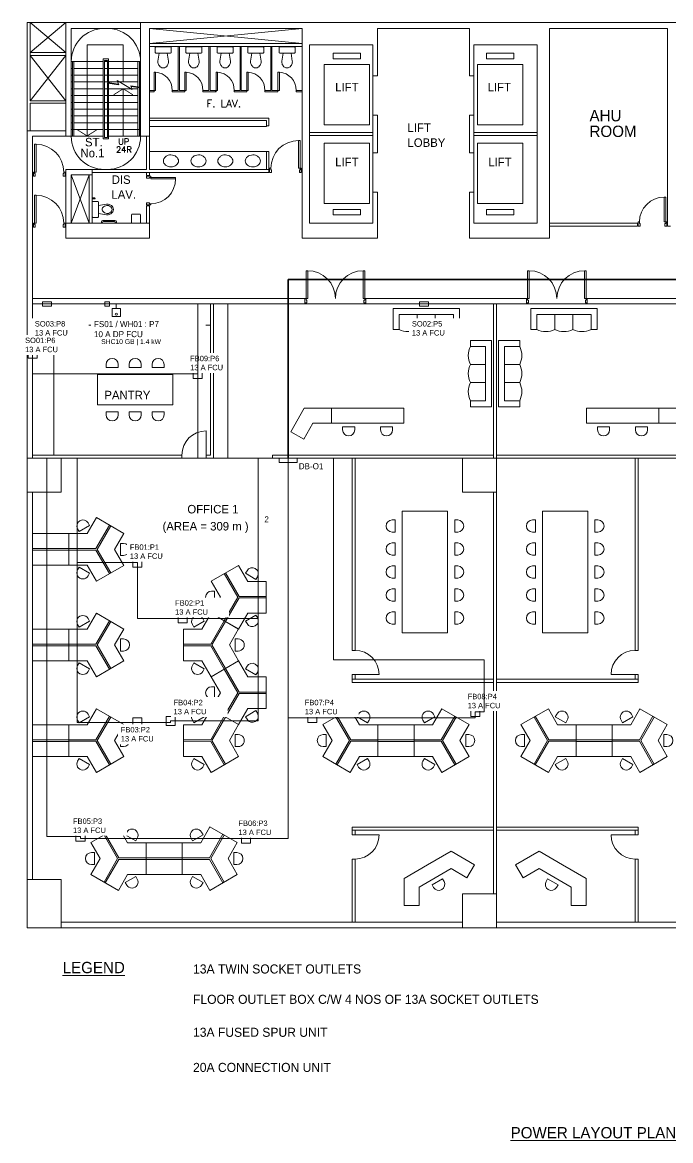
# Model space of a CAD drawing. Header units: millimetres. Extents: x 6000 to 109346, y -40506 to 46154.
# Drawn here: x 64186 to 85679, y -40506 to -3452 of the extents above; entities that cross this region are included whole.
import ezdxf
from ezdxf.enums import TextEntityAlignment as Align

# ---------------------------------------------------------------- set-up
doc = ezdxf.new("R2010")
doc.units = ezdxf.units.MM
doc.layers.get('0').update_dxf_attribs({"lineweight": 9})
doc.layers.add('ARCH', color=7, linetype='Continuous', lineweight=5, true_color=0xa0a0a0)
doc.layers.add('Furniture', color=7, linetype='Continuous', lineweight=5, true_color=0xb9b9b9)
for name, color, linetype in [('E-DB-WORK', 1, 'Continuous'), ('E-INCOMING-WORK', 30, 'Continuous'), ('E-POWER-ROUTE-P1', 1, 'Continuous'), ('E-POWER-ROUTE-P2', 2, 'Continuous'), ('E-POWER-ROUTE-P3', 3, 'Continuous'), ('E-POWER-ROUTE-P4', 4, 'Continuous'), ('E-POWER-ROUTE-P5', 5, 'Continuous'), ('E-POWER-ROUTE-P6', 6, 'Continuous'), ('E-POWER-ROUTE-P7', 1, 'Continuous'), ('E-POWER-ROUTE-P8', 2, 'Continuous')]:
    doc.layers.add(name, color=color, linetype=linetype)
doc.layers.add('E-POWER-WORK', color=1, linetype='Continuous', lineweight=25)
doc.styles.add('20S', font='SIMPLEX.shx', dxfattribs={"height": 200})
doc.styles.add('25S', font='simplex', dxfattribs={"height": 250})
doc.styles.add('T1-Arial', font='arial.ttf')

# ---------------------------------------------------------------- blocks, each defined once
blk = doc.blocks.new('desk B')
at = {"layer": 'Furniture', "lineweight": 15}
for p, q in [((-1059, 0), (-1584, -909)), ((-529, -306), (-1059, 0)), ((-529, -306), (0, 0)), ((525, -909), (0, 0)), ((-729, -14), (-729, -114)), ((-729, -114), (-329, -114)), ((-329, -14), (-329, -114)), ((-554, -926), (-1334, -476)), ((-529, -883), (-1309, -433)), ((-529, -883), (250, -433)), ((-504, -926), (275, -476)), ((-1054, -1215), (-1584, -909)), ((-554, -926), (-554, -1826)), ((-504, -926), (-504, -1826)), ((-504, -926), (-504, -1826)), ((-4, -1215), (525, -909)), ((-1407, -1188), (-1320, -1138)), ((-1120, -1484), (-1320, -1138)), ((-1054, -1215), (-1054, -1826)), ((-4, -1215), (-4, -1826)), ((262, -1138), (62, -1484)), ((348, -1188), (262, -1138)), ((-1207, -1534), (-1120, -1484)), ((-1054, -1826), (-4, -1826)), ((148, -1534), (62, -1484))]:
    blk.add_line(p, q, dxfattribs=at)
for centre, start, end in [((-529, -14), 0, 180), ((-1307, -1361), 120, 300), ((248, -1361), 240, 60)]:
    blk.add_arc(centre, 200, start, end, dxfattribs=at)
blk = doc.blocks.new('sofa 3-seater')
at = {"layer": 'Furniture', "lineweight": 15}
for p, q in [((-2200, 0), (0, 0)), ((0, 0), (0, -700)), ((-2200, 0), (-2200, -700)), ((-2000, -200), (-200, -200)), ((-2000, -200), (-2000, -700)), ((-1400, -200), (-1400, -700)), ((-800, -200), (-800, -700)), ((-200, -200), (-200, -700)), ((-2000, -700), (-2200, -700)), ((0, -700), (-200, -700))]:
    blk.add_line(p, q, dxfattribs=at)
for centre in [(-1700, -87), (-1100, -87), (-500, -87)]:
    blk.add_arc(centre, 683, 243.9323, 296.0677, dxfattribs=at)

msp = doc.modelspace()

# ---------------------------------------------------------------- linework, layer by layer
at = {"layer": 'ARCH', "linetype": 'ByBlock', "lineweight": 9}
for p, q in [((64345.9, -3452.4), (64345.9, -7047.4)), ((64445.9, -3452.4), (64445.9, -6052.4)), ((65625.9, -4452.4), (64445.9, -3452.4)), ((64445.9, -4452.4), (65625.9, -3452.4)), ((65625.9, -3452.4), (65625.9, -7227.4)), ((65805.9, -3652.4), (65805.9, -7227.4)), ((65805.9, -3652.4), (67005.9, -3652.4)), ((67005.9, -3452.4), (68105.9, -3452.4)), ((67005.9, -3652.4), (68105.9, -3652.4)), ((68105.9, -3452.4), (68105.9, -7227.4)), ((68405.9, -3652.4), (68405.9, -7227.4)), ((68405.9, -4152.4), (73459.3, -3652.4)), ((73459.3, -4152.4), (68405.9, -3652.4)), ((68405.9, -3652.4), (73459.3, -3652.4)), ((73459.3, -3652.4), (73459.3, -10602.4)), ((75959.3, -3652.4), (75959.3, -5227.4)), ((79009.3, -3652.4), (75959.3, -3652.4)), ((79009.3, -3652.4), (79009.3, -5227.4)), ((81659.3, -3652.4), (81659.3, -10602.4)), ((85579.3, -3652.4), (85579.3, -10202.4)), ((66336.9, -7227.4), (66336.9, -4202.4)), ((67530.9, -4202.4), (66336.9, -4202.4)), ((67530.9, -5427.4), (67530.9, -4202.4)), ((68405.9, -4152.4), (73459.3, -4152.4)), ((68405.9, -4252.4), (73459.3, -4252.4)), ((69352.6, -5707.4), (69352.6, -4252.4)), ((69392.6, -5707.4), (69392.6, -4252.4)), ((70369.3, -5707.4), (70369.3, -4252.4)), ((70409.3, -5707.4), (70409.3, -4252.4)), ((71405.9, -5707.4), (71405.9, -4252.4)), ((71445.9, -5707.4), (71445.9, -4252.4)), ((72422.6, -5707.4), (72422.6, -4252.4)), ((72462.6, -5707.4), (72462.6, -4252.4)), ((73709.3, -4202.4), (73709.3, -10102.4)), ((73709.3, -4202.4), (75809.3, -4202.4)), ((75809.3, -4202.4), (75809.3, -5227.4)), ((81259.3, -4202.4), (79159.3, -4202.4)), ((81259.3, -4202.4), (79159.3, -4202.4)), ((79159.3, -4202.4), (79159.3, -5227.4)), ((81259.3, -4202.4), (81259.3, -10102.4)), ((65625.9, -4452.4), (64445.9, -4452.4)), ((64445.9, -4552.4), (65625.9, -6052.4)), ((64445.9, -6052.4), (65625.9, -4552.4)), ((65625.9, -4552.4), (64445.9, -4552.4)), ((65805.9, -4752.4), (66867.9, -4752.4)), ((65843.9, -7227.4), (65843.9, -4752.4)), ((65893.9, -7227.4), (65893.9, -4752.4)), ((66867.9, -7315.4), (66867.9, -4664.4)), ((66867.9, -4664.4), (67043.9, -4664.4)), ((66905.9, -7265.4), (66905.9, -4714.4)), ((66905.9, -4714.4), (67005.9, -4714.4)), ((66905.9, -4752.4), (67005.9, -4752.4)), ((67005.9, -5444.2), (67005.9, -4714.4)), ((67043.9, -5449.4), (67043.9, -4664.4)), ((67043.9, -4752.4), (68105.9, -4752.4)), ((68017.9, -5584.3), (68017.9, -4752.4)), ((68067.9, -5591.2), (68067.9, -4752.4)), ((74488.6, -4472.1), (75394.4, -4472.1)), ((74488.6, -4656.7), (74488.6, -4472.1)), ((75394.4, -4656.7), (74488.6, -4656.7)), ((75394.4, -4472.1), (75394.4, -4656.7)), ((80479.9, -4472.1), (79574.2, -4472.1)), ((79574.2, -4472.1), (79574.2, -4656.7)), ((79574.2, -4656.7), (80479.9, -4656.7)), ((80479.9, -4656.7), (80479.9, -4472.1)), ((65805.9, -4977.4), (65843.9, -4977.4)), ((65893.9, -4977.4), (66867.9, -4977.4)), ((66905.9, -4977.4), (67005.9, -4977.4)), ((67043.9, -4977.4), (68017.9, -4977.4)), ((68067.9, -4977.4), (68105.9, -4977.4)), ((68554.3, -5707.4), (68554.3, -5107.4)), ((68554.3, -5107.4), (68599.3, -5107.4)), ((68599.3, -5707.4), (68599.3, -5107.4)), ((69570.9, -5107.4), (69615.9, -5107.4)), ((69570.9, -5707.4), (69570.9, -5107.4)), ((69615.9, -5707.4), (69615.9, -5107.4)), ((70607.6, -5707.4), (70607.6, -5107.4)), ((70607.6, -5107.4), (70652.6, -5107.4)), ((70652.6, -5707.4), (70652.6, -5107.4)), ((71624.3, -5107.4), (71669.3, -5107.4)), ((71624.3, -5707.4), (71624.3, -5107.4)), ((71669.3, -5707.4), (71669.3, -5107.4)), ((72660.9, -5107.4), (72705.9, -5107.4)), ((72660.9, -5707.4), (72660.9, -5107.4)), ((72705.9, -5707.4), (72705.9, -5107.4)), ((74191.5, -4852.4), (74191.5, -6852.4)), ((74191.5, -4852.4), (75691.5, -4852.4)), ((75691.5, -4852.4), (75691.5, -6852.4)), ((79277, -4852.4), (79277, -6852.4)), ((80777, -4852.4), (79277, -4852.4)), ((80777, -4852.4), (80777, -6852.4)), ((65805.9, -5202.4), (65843.9, -5202.4)), ((65805.9, -5427.4), (65843.9, -5427.4)), ((65893.9, -5202.4), (66867.9, -5202.4)), ((65893.9, -5427.4), (66867.9, -5427.4)), ((66905.9, -5202.4), (67005.9, -5202.4)), ((66905.9, -5427.4), (67005.9, -5427.4)), ((67370.9, -5494.7), (67005.9, -5444.2)), ((67005.9, -7265.4), (67005.9, -5469.4)), ((67379.8, -5521.2), (67005.9, -5469.4)), ((67043.9, -5202.4), (68017.9, -5202.4)), ((67043.9, -5427.4), (68017.9, -5427.4)), ((67043.9, -7315.4), (67043.9, -5474.7)), ((67828.4, -5672.9), (67331.7, -5378.4)), ((67331.7, -5378.4), (67379.8, -5521.2)), ((67787.9, -5552.4), (67828.4, -5672.9)), ((68105.9, -5596.5), (67787.9, -5552.4)), ((68067.9, -5202.4), (68105.9, -5202.4)), ((68067.9, -5427.4), (68105.9, -5427.4)), ((75809.3, -5227.4), (75959.3, -5227.4)), ((75809.3, -5227.4), (75809.3, -6527.4)), ((79159.3, -5227.4), (79009.3, -5227.4)), ((79159.3, -5227.4), (79159.3, -6527.4)), ((65805.9, -5652.4), (65843.9, -5652.4)), ((65805.9, -5877.4), (65843.9, -5877.4)), ((65893.9, -5652.4), (66867.9, -5652.4)), ((65893.9, -5877.4), (66867.9, -5877.4)), ((66905.9, -5652.4), (67005.9, -5652.4)), ((66905.9, -5877.4), (67005.9, -5877.4)), ((67043.9, -5652.4), (68017.9, -5652.4)), ((67043.9, -5877.4), (68017.9, -5877.4)), ((67530.9, -5652.4), (67530.9, -7227.4)), ((68105.9, -5621.7), (67796.8, -5578.9)), ((68017.9, -7227.4), (68017.9, -5609.5)), ((68067.9, -7227.4), (68067.9, -5616.5)), ((68067.9, -5652.4), (68105.9, -5652.4)), ((68067.9, -5877.4), (68105.9, -5877.4)), ((68554.3, -5707.4), (68405.9, -5707.4)), ((68405.9, -5752.4), (68554.3, -5752.4)), ((68554.3, -5752.4), (68554.3, -5707.4)), ((68554.3, -5707.4), (68599.3, -5707.4)), ((69352.6, -5707.4), (69154.3, -5707.4)), ((69154.3, -5752.4), (69154.3, -5707.4)), ((69154.3, -5752.4), (69570.9, -5752.4)), ((69570.9, -5707.4), (69392.6, -5707.4)), ((69570.9, -5707.4), (69615.9, -5707.4)), ((69570.9, -5752.4), (69570.9, -5707.4)), ((70170.9, -5752.4), (70170.9, -5707.4)), ((70369.3, -5707.4), (70170.9, -5707.4)), ((70170.9, -5752.4), (70170.9, -5707.4)), ((70170.9, -5752.4), (70587.6, -5752.4)), ((70587.6, -5707.4), (70409.3, -5707.4)), ((70607.6, -5707.4), (70459.3, -5707.4)), ((70459.3, -5752.4), (70607.6, -5752.4)), ((70587.6, -5752.4), (70587.6, -5707.4)), ((70607.6, -5752.4), (70607.6, -5707.4)), ((70607.6, -5707.4), (70652.6, -5707.4)), ((71405.9, -5707.4), (71207.6, -5707.4)), ((71207.6, -5752.4), (71207.6, -5707.4)), ((71207.6, -5752.4), (71624.3, -5752.4)), ((71624.3, -5707.4), (71445.9, -5707.4)), ((71624.3, -5707.4), (71669.3, -5707.4)), ((71624.3, -5752.4), (71624.3, -5707.4)), ((72224.3, -5752.4), (72224.3, -5707.4)), ((72422.6, -5707.4), (72224.3, -5707.4)), ((72224.3, -5752.4), (72660.9, -5752.4)), ((72660.9, -5707.4), (72462.6, -5707.4)), ((72660.9, -5707.4), (72705.9, -5707.4)), ((72660.9, -5752.4), (72660.9, -5707.4)), ((73459.3, -5707.4), (73260.9, -5707.4)), ((73260.9, -5752.4), (73260.9, -5707.4)), ((73260.9, -5752.4), (73459.3, -5752.4)), ((65625.9, -6052.4), (64445.9, -6052.4)), ((64445.9, -6127.4), (65625.9, -6127.4)), ((64445.9, -6127.4), (64445.9, -7047.4)), ((65805.9, -6102.4), (65843.9, -6102.4)), ((65893.9, -6102.4), (66867.9, -6102.4)), ((66905.9, -6102.4), (67005.9, -6102.4)), ((67043.9, -6102.4), (68017.9, -6102.4)), ((68067.9, -6102.4), (68105.9, -6102.4)), ((65805.9, -6327.4), (65843.9, -6327.4)), ((65805.9, -6552.4), (65843.9, -6552.4)), ((65893.9, -6327.4), (66867.9, -6327.4)), ((65893.9, -6552.4), (66867.9, -6552.4)), ((66905.9, -6327.4), (67005.9, -6327.4)), ((66905.9, -6552.4), (67005.9, -6552.4)), ((67043.9, -6327.4), (68017.9, -6327.4)), ((67043.9, -6552.4), (68017.9, -6552.4)), ((68067.9, -6327.4), (68105.9, -6327.4)), ((68067.9, -6552.4), (68105.9, -6552.4)), ((72359.3, -6627.4), (68405.9, -6627.4)), ((72359.3, -6877.4), (72359.3, -6627.4)), ((75959.3, -6527.4), (75809.3, -6527.4)), ((75809.3, -6527.4), (75809.3, -7777.4)), ((75959.3, -6527.4), (75959.3, -7777.4)), ((79009.3, -6527.4), (79009.3, -7777.4)), ((79009.3, -6527.4), (79159.3, -6527.4)), ((79159.3, -6527.4), (79159.3, -7777.4)), ((65805.9, -6777.4), (65843.9, -6777.4)), ((65805.9, -7002.4), (66867.9, -7002.4)), ((65893.9, -6777.4), (66867.9, -6777.4)), ((66905.9, -6777.4), (67005.9, -6777.4)), ((66905.9, -7002.4), (67005.9, -7002.4)), ((67043.9, -6777.4), (68017.9, -6777.4)), ((67043.9, -7002.4), (68105.9, -7002.4)), ((68067.9, -6777.4), (68105.9, -6777.4)), ((72284.3, -6702.4), (68405.9, -6702.4)), ((70230.9, -6702.4), (68405.9, -6702.4)), ((72284.3, -6902.4), (68405.9, -6902.4)), ((70230.9, -6902.4), (68405.9, -6902.4)), ((72284.3, -6902.4), (72284.3, -6702.4)), ((72359.3, -6877.4), (72284.3, -6877.4)), ((75691.5, -6852.4), (74191.5, -6852.4)), ((79277, -6852.4), (80777, -6852.4)), ((64345.9, -7047.4), (64345.9, -10602.4)), ((64345.9, -7047.4), (65625.9, -7047.4)), ((64525.9, -7227.4), (64525.9, -10602.4)), ((64525.9, -7227.4), (65625.9, -7227.4)), ((65805.9, -7227.4), (65625.9, -7227.4)), ((65805.9, -7227.4), (66867.9, -7227.4)), ((66867.9, -7315.4), (67043.9, -7315.4)), ((66905.9, -7265.4), (67005.9, -7265.4)), ((67043.9, -7227.4), (68105.9, -7227.4)), ((68405.9, -7227.4), (68105.9, -7227.4)), ((68305.9, -7227.4), (68305.9, -8327.4)), ((68405.9, -7227.4), (68405.9, -8327.4)), ((75809.3, -7102.4), (73709.3, -7102.4)), ((75809.3, -7202.4), (73709.3, -7202.4)), ((79159.3, -7102.4), (81259.3, -7102.4)), ((79159.3, -7202.4), (81259.3, -7202.4)), ((81259.3, -7202.4), (81259.3, -9902.4)), ((72359.3, -7727.4), (68405.9, -7727.4)), ((72284.3, -8327.4), (72284.3, -7727.4)), ((72359.3, -8327.4), (72359.3, -7727.4)), ((74191.5, -9452.4), (74191.5, -7452.4)), ((75691.5, -7452.4), (74191.5, -7452.4)), ((75691.5, -9452.4), (75691.5, -7452.4)), ((75959.3, -7777.4), (75809.3, -7777.4)), ((75809.3, -9077.4), (75809.3, -7777.4)), ((79009.3, -7777.4), (79159.3, -7777.4)), ((79159.3, -9077.4), (79159.3, -7777.4)), ((79277, -9452.4), (79277, -7452.4)), ((79277, -7452.4), (80777, -7452.4)), ((80777, -9452.4), (80777, -7452.4)), ((68305.9, -8327.4), (65625.9, -8327.4)), ((65625.9, -8327.4), (65625.9, -8507.4)), ((65625.9, -10102.4), (65625.9, -8507.4)), ((65805.9, -8507.4), (66405.9, -10102.4)), ((65805.9, -10102.4), (66405.9, -8507.4)), ((66505.9, -8507.4), (65805.9, -8507.4)), ((65805.9, -10102.4), (65805.9, -8507.4)), ((66405.9, -8507.4), (66405.9, -10102.4)), ((66505.9, -8327.4), (66505.9, -10102.4)), ((72359.3, -8427.4), (66505.9, -8427.4)), ((68305.9, -8427.4), (68305.9, -8527.4)), ((68305.9, -8427.4), (68305.9, -8527.4)), ((72359.3, -8327.4), (68405.9, -8327.4)), ((68405.9, -8427.4), (68405.9, -8527.4)), ((68405.9, -8427.4), (68405.9, -8527.4)), ((72359.3, -8327.4), (72359.3, -8427.4)), ((68305.9, -8527.4), (68405.9, -8527.4)), ((66505.9, -9108), (66505.9, -9108)), ((66515.9, -9258.4), (66505.9, -9258.4)), ((66515.9, -9258.4), (66515.9, -9308.4)), ((75809.3, -9077.4), (75959.3, -9077.4)), ((75809.3, -9077.4), (75809.3, -10102.4)), ((75959.3, -9077.4), (75959.3, -10602.4)), ((79009.3, -9077.4), (79009.3, -10602.4)), ((79159.3, -9077.4), (79009.3, -9077.4)), ((79159.3, -9077.4), (79159.3, -10102.4)), ((66515.9, -9308.4), (66505.9, -9308.4)), ((66515.9, -9264.4), (66570.9, -9264.4)), ((66570.9, -9302.4), (66515.9, -9302.4)), ((68305.9, -9527.4), (68305.9, -10102.4)), ((68405.9, -9527.4), (68305.9, -9527.4)), ((68305.9, -9606.6), (68305.9, -10102.4)), ((68405.9, -9527.4), (68405.9, -10102.4)), ((68405.9, -9606.6), (68405.9, -10102.4)), ((74191.5, -9452.4), (75691.5, -9452.4)), ((80777, -9452.4), (79277, -9452.4)), ((67805.6, -9832.4), (67805.6, -10102.4)), ((67835.6, -9802.4), (68075.6, -9802.4)), ((68105.6, -9832.4), (68105.6, -10102.4)), ((75394.4, -9648.1), (74488.6, -9648.1)), ((74488.6, -9648.1), (74488.6, -9832.8)), ((74488.6, -9832.8), (75394.4, -9832.8)), ((75394.4, -9832.8), (75394.4, -9648.1)), ((79574.2, -9648.1), (80479.9, -9648.1)), ((79574.2, -9832.8), (79574.2, -9648.1)), ((80479.9, -9832.8), (79574.2, -9832.8)), ((80479.9, -9648.1), (80479.9, -9832.8)), ((65625.9, -10102.4), (65625.9, -10602.4)), ((68405.9, -10102.4), (65625.9, -10102.4)), ((66799.9, -10092.4), (66799.9, -10102.4)), ((66799.9, -10092.4), (66849.9, -10092.4)), ((66805.9, -10062.4), (66805.9, -10092.4)), ((66843.9, -10080.4), (66843.9, -10092.4)), ((66849.9, -10092.4), (66849.9, -10102.4)), ((66855.9, -10012.4), (67255.6, -10012.4)), ((66873.9, -10050.4), (67237.6, -10050.4)), ((67311.6, -10092.4), (67261.6, -10092.4)), ((67261.6, -10092.4), (67261.6, -10102.4)), ((67267.6, -10080.4), (67267.6, -10092.4)), ((67305.6, -10062.4), (67305.6, -10092.4)), ((67311.6, -10092.4), (67311.6, -10102.4)), ((68405.9, -10102.4), (68405.9, -10602.4)), ((73709.3, -10102.4), (75809.3, -10102.4)), ((81259.3, -10102.4), (79159.3, -10102.4)), ((81659.3, -10102.4), (83909.3, -10102.4)), ((81659.3, -10202.4), (84579.3, -10202.4)), ((83909.3, -10102.4), (84579.3, -10102.4)), ((84579.3, -10202.4), (84579.3, -10102.4)), ((85579.3, -10202.4), (85679.3, -10202.4)), ((64345.9, -10602.4), (64345.9, -33452.4)), ((64525.9, -10602.4), (64525.9, -17889.9)), ((68405.9, -10602.4), (65625.9, -10602.4)), ((75959.3, -10602.4), (73459.3, -10602.4)), ((79009.3, -10602.4), (81659.3, -10602.4)), ((73595.5, -12602.4), (73595.5, -11682.4)), ((73645.5, -11682.4), (73595.5, -11682.4)), ((73645.5, -11682.4), (73645.5, -12602.4)), ((75485.5, -11682.4), (75485.5, -12602.4)), ((75485.5, -11682.4), (75535.5, -11682.4)), ((75535.5, -12602.4), (75535.5, -11682.4)), ((80936.3, -12602.4), (80936.3, -11682.4)), ((80986.3, -11682.4), (80936.3, -11682.4)), ((80986.3, -11682.4), (80986.3, -12602.4)), ((82826.3, -11682.4), (82826.3, -12602.4)), ((82826.3, -11682.4), (82876.3, -11682.4)), ((82876.3, -12602.4), (82876.3, -11682.4)), ((64525.9, -12602.4), (73595.5, -12602.4)), ((64525.9, -12782.4), (73555.5, -12782.4)), ((73555.5, -12602.4), (73595.5, -12602.4)), ((73555.5, -12742.4), (73555.5, -12602.4)), ((73555.5, -12617.4), (73555.5, -12617.4)), ((73620.5, -12742.4), (73555.5, -12742.4)), ((73555.5, -12742.4), (73555.5, -12782.4)), ((73595.5, -12602.4), (73595.5, -12652.4)), ((73645.5, -12602.4), (73595.5, -12602.4)), ((73595.5, -12652.4), (73620.5, -12652.4)), ((73620.5, -12652.4), (73620.5, -12742.4)), ((75485.5, -12602.4), (75535.5, -12602.4)), ((75535.5, -12652.4), (75510.5, -12652.4)), ((75510.5, -12652.4), (75510.5, -12742.4)), ((75510.5, -12742.4), (75575.5, -12742.4)), ((75535.5, -12602.4), (80936.3, -12602.4)), ((75575.5, -12602.4), (75535.5, -12602.4)), ((75535.5, -12602.4), (75535.5, -12652.4)), ((75575.5, -12742.4), (75575.5, -12602.4)), ((75575.5, -12617.4), (75575.5, -12617.4)), ((75575.5, -12742.4), (75575.5, -12782.4)), ((75575.5, -12782.4), (80896.3, -12782.4)), ((80896.3, -12602.4), (80936.3, -12602.4)), ((80896.3, -12742.4), (80896.3, -12602.4)), ((80896.3, -12617.4), (80896.3, -12617.4)), ((80961.3, -12742.4), (80896.3, -12742.4)), ((80896.3, -12742.4), (80896.3, -12782.4)), ((80936.3, -12602.4), (80936.3, -12652.4)), ((80986.3, -12602.4), (80936.3, -12602.4)), ((80936.3, -12652.4), (80961.3, -12652.4)), ((80961.3, -12652.4), (80961.3, -12742.4)), ((82826.3, -12602.4), (82876.3, -12602.4)), ((82876.3, -12652.4), (82851.3, -12652.4)), ((82851.3, -12652.4), (82851.3, -12742.4)), ((82851.3, -12742.4), (82916.3, -12742.4)), ((82876.3, -12602.4), (95209.3, -12602.4)), ((82916.3, -12602.4), (82876.3, -12602.4)), ((82876.3, -12602.4), (82876.3, -12652.4)), ((82916.3, -12742.4), (82916.3, -12602.4)), ((82916.3, -12617.4), (82916.3, -12617.4)), ((82916.3, -12742.4), (82916.3, -12782.4)), ((82916.3, -12782.4), (95109.3, -12782.4)), ((64525.9, -19014.9), (64525.9, -31852.4))]:
    msp.add_line(p, q, dxfattribs=at)
at = {"layer": 'ARCH', "lineweight": 15}
for p, q in [((95209.3, -3452.4), (64345.9, -3452.4)), ((64345.9, -3452.4), (109345.9, -3452.4)), ((85579.3, -3652.4), (81659.3, -3652.4)), ((70425.9, -17789.9), (70425.9, -12782.4)), ((70525.9, -17889.9), (70525.9, -12782.4)), ((79808.4, -17889.9), (79808.4, -12782.4)), ((79908.4, -17889.9), (79908.4, -12782.4)), ((70275.2, -17889.9), (70275.2, -16989.9)), ((64345.9, -19014.9), (64345.9, -17889.9)), ((64525.9, -17789.9), (69475.2, -17789.9)), ((64525.9, -17889.9), (69475.2, -17889.9)), ((69475.2, -17789.9), (69475.2, -17789.9)), ((69475.2, -17789.9), (69475.2, -17889.9)), ((70275.2, -17789.9), (70425.9, -17789.9)), ((70275.2, -17889.9), (70525.9, -17889.9)), ((78783.4, -19014.9), (78783.4, -17889.9)), ((79808.4, -19014.9), (79808.4, -32327.4)), ((79908.4, -19014.9), (79908.4, -32327.4)), ((75115, -25061.7), (76015, -25061.7)), ((84601.9, -25061.7), (83701.9, -25061.7)), ((75115, -30374.9), (76015, -30374.9)), ((84601.9, -30374.9), (83701.9, -30374.9)), ((78783.4, -33452.4), (78783.4, -32327.4)), ((78783.4, -33272.4), (65470.9, -33272.4)), ((94084.3, -33272.4), (79908.4, -33272.4)), ((109345.9, -33452.4), (64345.9, -33452.4))]:
    msp.add_line(p, q, dxfattribs=at)
at = {"layer": 'ARCH', "lineweight": 9}
for p, q in [((68591, -4284), (68591, -4448.5)), ((69101, -4264), (68611, -4264)), ((69121, -4448.5), (69121, -4284)), ((69607.7, -4284), (69607.7, -4448.5)), ((70117.7, -4264), (69627.7, -4264)), ((70137.7, -4448.5), (70137.7, -4284)), ((70644.3, -4284), (70644.3, -4448.5)), ((71154.3, -4264), (70664.3, -4264)), ((71174.3, -4448.5), (71174.3, -4284)), ((71661, -4284), (71661, -4448.5)), ((72171, -4264), (71681, -4264)), ((72191, -4448.5), (72191, -4284)), ((72697.7, -4284), (72697.7, -4448.5)), ((73207.7, -4264), (72717.7, -4264)), ((73227.7, -4448.5), (73227.7, -4284)), ((68838.2, -4473.8), (68610.6, -4468.7)), ((68724, -4471.2), (68683.1, -4734.4)), ((68873.8, -4473.8), (69101.5, -4468.7)), ((68988, -4471.2), (69029, -4734.4)), ((69854.9, -4473.8), (69627.2, -4468.7)), ((69740.6, -4471.2), (69699.7, -4734.4)), ((69890.5, -4473.8), (70118.1, -4468.7)), ((70004.7, -4471.2), (70045.6, -4734.4)), ((70891.5, -4473.8), (70663.9, -4468.7)), ((70777.3, -4471.2), (70736.4, -4734.4)), ((70927.2, -4473.8), (71154.8, -4468.7)), ((71041.4, -4471.2), (71082.3, -4734.4)), ((71908.2, -4473.8), (71680.6, -4468.7)), ((71794, -4471.2), (71753.1, -4734.4)), ((71943.8, -4473.8), (72171.5, -4468.7)), ((72058, -4471.2), (72099, -4734.4)), ((72944.9, -4473.8), (72717.2, -4468.7)), ((72830.6, -4471.2), (72789.7, -4734.4)), ((72980.5, -4473.8), (73208.1, -4468.7)), ((73094.7, -4471.2), (73135.6, -4734.4)), ((73344.3, -7367.4), (73344.3, -8287.4)), ((73344.3, -7367.4), (73394.3, -7367.4)), ((73394.3, -8287.4), (73394.3, -7367.4)), ((64640.9, -7492.4), (64590.9, -7492.4)), ((64590.9, -8412.4), (64590.9, -7492.4)), ((64640.9, -7492.4), (64640.9, -8412.4)), ((64550.9, -8552.4), (64550.9, -8412.4)), ((64550.9, -8412.4), (64590.9, -8412.4)), ((64640.9, -8412.4), (64590.9, -8412.4)), ((64590.9, -8412.4), (64590.9, -8462.4)), ((64590.9, -8462.4), (64615.9, -8462.4)), ((64615.9, -8462.4), (64615.9, -8552.4)), ((65535.9, -8462.4), (65535.9, -8552.4)), ((65560.9, -8462.4), (65535.9, -8462.4)), ((65560.9, -8412.4), (65560.9, -8462.4)), ((65600.9, -8412.4), (65560.9, -8412.4)), ((65600.9, -8552.4), (65600.9, -8412.4)), ((72384.3, -8427.4), (72384.3, -8287.4)), ((72384.3, -8287.4), (72424.3, -8287.4)), ((72449.3, -8427.4), (72384.3, -8427.4)), ((72424.3, -8287.4), (72424.3, -8337.4)), ((72424.3, -8337.4), (72449.3, -8337.4)), ((72449.3, -8337.4), (72449.3, -8427.4)), ((73344.3, -8287.4), (73394.3, -8287.4)), ((73394.3, -8337.4), (73369.3, -8337.4)), ((73369.3, -8337.4), (73369.3, -8427.4)), ((73369.3, -8427.4), (73434.3, -8427.4)), ((73434.3, -8287.4), (73394.3, -8287.4)), ((73394.3, -8287.4), (73394.3, -8337.4)), ((73434.3, -8427.4), (73434.3, -8287.4)), ((73434.3, -8302.4), (73434.3, -8302.4)), ((64615.9, -8552.4), (64550.9, -8552.4)), ((65535.9, -8552.4), (65600.9, -8552.4)), ((68305.9, -8552.4), (68445.9, -8552.4)), ((68305.9, -8617.4), (68305.9, -8552.4)), ((68395.9, -8617.4), (68305.9, -8617.4)), ((68395.9, -8592.4), (68395.9, -8617.4)), ((68445.9, -8592.4), (68395.9, -8592.4)), ((68445.9, -8552.4), (68445.9, -8592.4)), ((68445.9, -8642.4), (68445.9, -8592.4)), ((68445.9, -8592.4), (69265.9, -8592.4)), ((69265.9, -8642.4), (68445.9, -8642.4)), ((69265.9, -8642.4), (69265.9, -8592.4)), ((64640.9, -9182.4), (64590.9, -9182.4)), ((64590.9, -10102.4), (64590.9, -9182.4)), ((64640.9, -9182.4), (64640.9, -10102.4)), ((85464.3, -9242.4), (85464.3, -10062.4)), ((85464.3, -9242.4), (85514.3, -9242.4)), ((85514.3, -10062.4), (85514.3, -9242.4)), ((66505.9, -9407.4), (66505.9, -9897.4)), ((66690.5, -9387.4), (66525.9, -9387.4)), ((66715.7, -9634.6), (66710.7, -9407)), ((66713.2, -9520.4), (66976.4, -9479.5)), ((68305.9, -9437.4), (68305.9, -9502.4)), ((68395.9, -9437.4), (68305.9, -9437.4)), ((68305.9, -9502.4), (68445.9, -9502.4)), ((68395.9, -9462.4), (68395.9, -9437.4)), ((68445.9, -9462.4), (68395.9, -9462.4)), ((68445.9, -9502.4), (68445.9, -9462.4)), ((66525.9, -9917.4), (66690.5, -9917.4)), ((66715.7, -9670.2), (66710.7, -9897.9)), ((66713.2, -9784.5), (66976.4, -9825.4)), ((64550.9, -10242.4), (64550.9, -10102.4)), ((64550.9, -10102.4), (64590.9, -10102.4)), ((64615.9, -10242.4), (64550.9, -10242.4)), ((64640.9, -10102.4), (64590.9, -10102.4)), ((64590.9, -10102.4), (64590.9, -10152.4)), ((64590.9, -10152.4), (64615.9, -10152.4)), ((64615.9, -10152.4), (64615.9, -10242.4)), ((65535.9, -10152.4), (65535.9, -10242.4)), ((65560.9, -10152.4), (65535.9, -10152.4)), ((65535.9, -10242.4), (65600.9, -10242.4)), ((65560.9, -10102.4), (65560.9, -10152.4)), ((65600.9, -10102.4), (65560.9, -10102.4)), ((65600.9, -10242.4), (65600.9, -10102.4)), ((84604.3, -10202.4), (84604.3, -10062.4)), ((84604.3, -10062.4), (84644.3, -10062.4)), ((84669.3, -10202.4), (84604.3, -10202.4)), ((84644.3, -10062.4), (84644.3, -10112.4)), ((84644.3, -10112.4), (84669.3, -10112.4)), ((84669.3, -10112.4), (84669.3, -10202.4)), ((85464.3, -10062.4), (85514.3, -10062.4)), ((85514.3, -10112.4), (85489.3, -10112.4)), ((85489.3, -10112.4), (85489.3, -10202.4)), ((85489.3, -10202.4), (85554.3, -10202.4)), ((85554.3, -10062.4), (85514.3, -10062.4)), ((85514.3, -10062.4), (85514.3, -10112.4)), ((85554.3, -10202.4), (85554.3, -10062.4))]:
    msp.add_line(p, q, dxfattribs=at)
at = {"layer": 'ARCH', "lineweight": 9, "const_width": 26.4}
for points in [[(67211.6, -5852.9), (67530.9, -5652.4), (67850.2, -5852.9)], [(66652.2, -7014.8), (66332.9, -7215.3), (66013.6, -7014.8)]]:
    msp.add_lwpolyline(points, dxfattribs=at)
at = {"layer": 'ARCH', "linetype": 'Continuous', "lineweight": 9}
for points in [[(68863.1, -8044.4, -0.1196389), (68881.1, -7970, -0.1048839), (68936.2, -7902.7, -0.0890941), (69022.7, -7855.6, -0.096836), (69112.7, -7844, -0.0804377), (69210.5, -7859.8, -0.0890941), (69289.2, -7902.7, -0.1048839), (69344.2, -7970, -0.1196389), (69362.3, -8044.4, -0.1196389), (69344.2, -8118.8, -0.1048839), (69289.2, -8186.1, -0.0890941), (69210.5, -8229, -0.0804377), (69112.7, -8244.8, -0.0804377), (69014.9, -8229, -0.0890941), (68936.2, -8186.1, -0.1048839), (68881.1, -8118.8, -0.1196389)], [(70274.8, -8044.4, 0.1196389), (70256.7, -7970, 0.1048839), (70201.7, -7902.7, 0.0890941), (70115.2, -7855.6, 0.096836), (70025.2, -7844, 0.0804377), (69927.4, -7859.8, 0.0890941), (69848.7, -7902.7, 0.1048839), (69793.6, -7970, 0.1196389), (69775.6, -8044.4, 0.1196389), (69793.6, -8118.8, 0.1048839), (69848.7, -8186.1, 0.0890941), (69927.4, -8229, 0.0804377), (70025.2, -8244.8, 0.0804377), (70123, -8229, 0.0890941), (70201.7, -8186.1, 0.1048839), (70256.7, -8118.8, 0.1196389)], [(70665.9, -8044.4, -0.1196389), (70684, -7970, -0.1048839), (70739, -7902.7, -0.0890941), (70825.5, -7855.6, -0.096836), (70915.5, -7844, -0.0804377), (71013.3, -7859.8, -0.0890941), (71092, -7902.7, -0.1048839), (71147.1, -7970, -0.1196389), (71165.1, -8044.4, -0.1196389), (71147.1, -8118.8, -0.1048839), (71092, -8186.1, -0.0890941), (71013.3, -8229, -0.0804377), (70915.5, -8244.8, -0.0804377), (70817.7, -8229, -0.0890941), (70739, -8186.1, -0.1048839), (70684, -8118.8, -0.1196389)], [(72077.6, -8044.4, 0.1196389), (72059.6, -7970, 0.1048839), (72004.5, -7902.7, 0.0890941), (71918, -7855.6, 0.096836), (71828, -7844, 0.0804377), (71730.2, -7859.8, 0.0890941), (71651.5, -7902.7, 0.1048839), (71596.5, -7970, 0.1196389), (71578.4, -8044.4, 0.1196389), (71596.5, -8118.8, 0.1048839), (71651.5, -8186.1, 0.0890941), (71730.2, -8229, 0.0804377), (71828, -8244.8, 0.0804377), (71925.8, -8229, 0.0890941), (72004.5, -8186.1, 0.1048839), (72059.6, -8118.8, 0.1196389)]]:
    msp.add_lwpolyline(points, format="xyb", close=True, dxfattribs=at)
at = {"layer": 'ARCH', "lineweight": 9}
msp.add_lwpolyline([(66843.8, -9701.4, 0.5327348), (67144.6, -9708.7, 0.2895776), (67144.6, -9596.1, 0.5327348), (66843.8, -9603.4, 0.2618161)], format="xyb", close=True, dxfattribs=at)
at = {"layer": 'ARCH', "lineweight": 15}
for points in [[(64525.9, -12782.4), (79808.4, -12782.4), (79808.4, -17889.9), (78783.4, -17889.9), (78783.4, -19014.9), (79808.4, -19014.9), (79808.4, -32327.4), (78783.4, -32327.4), (78783.4, -33272.4), (65470.9, -33272.4), (65470.9, -31852.4), (64525.9, -31852.4), (64525.9, -19014.9), (65470.9, -19014.9), (65470.9, -19014.9), (65470.9, -17889.9), (64525.9, -17889.9), (64525.9, -12782.4)], [(79908.4, -12782.4), (95109.3, -12782.4), (95109.3, -17889.9), (94084.3, -17889.9), (94084.3, -19014.9), (95109.3, -19014.9), (95109.3, -32327.4), (94084.3, -32327.4), (94084.3, -33272.4), (79908.4, -33272.4), (79908.4, -12782.4)]]:
    msp.add_lwpolyline(points, dxfattribs=at)
for points in [[(64345.9, -19014.9), (65470.9, -19014.9), (65470.9, -17889.9), (64345.9, -17889.9)], [(79808.4, -17789.9), (72477.2, -17789.9), (72477.2, -17889.9), (79808.4, -17889.9)], [(75215, -24261.7), (75215, -17889.9), (75115, -17889.9), (75115, -24261.7)], [(78783.4, -19014.9), (79908.4, -19014.9), (79908.4, -17889.9), (78783.4, -17889.9)], [(79908.4, -17789.9), (87239.6, -17789.9), (87239.6, -17889.9), (79908.4, -17889.9)], [(84501.9, -24261.7), (84501.9, -17889.9), (84601.9, -17889.9), (84601.9, -24261.7)], [(75215, -25061.7), (75115, -25061.7), (75115, -25221.1), (75215, -25221.1)], [(84501.9, -25061.7), (84601.9, -25061.7), (84601.9, -25221.1), (84501.9, -25221.1)], [(79808.4, -25221.1), (75115, -25221.1), (75115, -25321.1), (79808.4, -25321.1)], [(79908.4, -25221.1), (84601.9, -25221.1), (84601.9, -25321.1), (79908.4, -25321.1)], [(79808.4, -30115.5), (75115, -30115.5), (75115, -30215.5), (79808.4, -30215.5)], [(75215, -30374.9), (75115, -30374.9), (75115, -30215.5), (75215, -30215.5)], [(79908.4, -30115.5), (84601.9, -30115.5), (84601.9, -30215.5), (79908.4, -30215.5)], [(84501.9, -30374.9), (84601.9, -30374.9), (84601.9, -30215.5), (84501.9, -30215.5)], [(75215, -31174.9), (75215, -33272.4), (75115, -33272.4), (75115, -31174.9)], [(84501.9, -31174.9), (84501.9, -33272.4), (84601.9, -33272.4), (84601.9, -31174.9)], [(64345.9, -33452.4), (65470.9, -33452.4), (65470.9, -31852.4), (64345.9, -31852.4)], [(78783.4, -33452.4), (79908.4, -33452.4), (79908.4, -32327.4), (78783.4, -32327.4)]]:
    msp.add_lwpolyline(points, close=True, dxfattribs=at)
at = {"layer": 'ARCH', "linetype": 'ByBlock', "lineweight": 9}
for centre, radius, start, end in [((66905.9, -4752.4), 1100, 90, 180), ((67005.9, -4752.4), 1100, 0, 90), ((68576.8, -5684.9), 577.9, 357.76883, 87.76883), ((69593.4, -5684.9), 577.9, 357.76883, 87.76883), ((70630.1, -5684.9), 577.9, 357.76883, 87.76883), ((71646.8, -5684.9), 577.9, 357.76883, 87.76883), ((72683.4, -5684.9), 577.9, 357.76883, 87.76883), ((66905.9, -7227.4), 1100, 180, 270), ((67005.9, -7227.4), 1100, 270, 0), ((66576.2, -9283.4), 19.7, 254.46967, 105.53033), ((67835.6, -9832.4), 30, 90, 180), ((68075.6, -9832.4), 30, 0, 90), ((66855.9, -10062.4), 50, 90, 180), ((66873.9, -10080.4), 30, 90, 180), ((67237.6, -10080.4), 30, 0, 90), ((67255.6, -10062.4), 50, 0, 90), ((73645.5, -12602.4), 920, 0, 90), ((75485.5, -12602.4), 920, 90, 180), ((80986.3, -12602.4), 920, 0, 90), ((82826.3, -12602.4), 920, 90, 180)]:
    msp.add_arc(centre, radius, start, end, dxfattribs=at)
at = {"layer": 'ARCH', "lineweight": 9}
for centre, radius, start, end in [((68611, -4284.2), 20, 90, 180), ((69101, -4284), 20, 0, 90), ((69627.7, -4284.2), 20, 90, 180), ((70117.7, -4284), 20, 0, 90), ((70664.3, -4284.2), 20, 90, 180), ((71154.3, -4284), 20, 0, 90), ((71681, -4284.2), 20, 90, 180), ((72171, -4284), 20, 0, 90), ((72717.7, -4284.2), 20, 90, 180), ((73207.7, -4284), 20, 0, 90), ((68611, -4448.7), 20, 180, 268.72409), ((68880.7, -4765.1), 200, 171.16476, 203.67155), ((68856, -3674), 800, 268.72409, 271.27591), ((68831.3, -4765.1), 200, 336.32845, 8.83524), ((69101, -4448.5), 20, 271.27591, 0), ((69627.7, -4448.7), 20, 180, 268.72409), ((69897.4, -4765.1), 200, 171.16476, 203.67155), ((69872.7, -3674), 800, 268.72409, 271.27591), ((69848, -4765.1), 200, 336.32845, 8.83524), ((70117.7, -4448.5), 20, 271.27591, 0), ((70664.3, -4448.7), 20, 180, 268.72409), ((70934, -4765.1), 200, 171.16476, 203.67155), ((70909.3, -3674), 800, 268.72409, 271.27591), ((70884.7, -4765.1), 200, 336.32845, 8.83524), ((71154.3, -4448.5), 20, 271.27591, 0), ((71681, -4448.7), 20, 180, 268.72409), ((71950.7, -4765.1), 200, 171.16476, 203.67155), ((71926, -3674), 800, 268.72409, 271.27591), ((71901.3, -4765.1), 200, 336.32845, 8.83524), ((72171, -4448.5), 20, 271.27591, 0), ((72717.7, -4448.7), 20, 180, 268.72409), ((72987.4, -4765.1), 200, 171.16476, 203.67155), ((72962.7, -3674), 800, 268.72409, 271.27591), ((72938, -4765.1), 200, 336.32845, 8.83524), ((73207.7, -4448.5), 20, 271.27591, 0), ((68904.5, -4754.7), 226, 203.67155, 234.99095), ((68856, -4813.6), 150, 237.70034, 302.29966), ((68807.5, -4754.7), 226, 305.00905, 336.32845), ((69921.2, -4754.7), 226, 203.67155, 234.99095), ((69872.7, -4813.6), 150, 237.70034, 302.29966), ((69824.2, -4754.7), 226, 305.00905, 336.32845), ((70957.8, -4754.7), 226, 203.67155, 234.99095), ((70909.3, -4813.6), 150, 237.70034, 302.29966), ((70860.9, -4754.7), 226, 305.00905, 336.32845), ((71974.5, -4754.7), 226, 203.67155, 234.99095), ((71926, -4813.6), 150, 237.70034, 302.29966), ((71877.5, -4754.7), 226, 305.00905, 336.32845), ((73011.2, -4754.7), 226, 203.67155, 234.99095), ((72962.7, -4813.6), 150, 237.70034, 302.29966), ((72914.2, -4754.7), 226, 305.00905, 336.32845), ((73344.3, -8287.4), 920, 90, 180), ((64640.9, -8412.4), 920, 0, 90), ((68445.9, -8642.4), 820, 270, 0), ((64640.9, -10102.4), 920, 0, 90), ((85464.3, -10062.4), 820, 90, 180), ((66525.9, -9407.4), 20, 90, 180), ((66690.5, -9407.4), 20, 1.27591, 90), ((67007.1, -9677.1), 200, 66.32845, 98.83524), ((66996.6, -9700.9), 226, 35.00905, 66.32845), ((67055.6, -9652.4), 150, 327.70034, 32.29966), ((66526.1, -9897.4), 20, 180, 270), ((66690.7, -9897.4), 20, 270, 358.72409), ((65915.9, -9652.4), 800, 358.72409, 1.27591), ((67007.1, -9627.7), 200, 261.16476, 293.67155), ((66996.6, -9603.9), 226, 293.67155, 324.99095)]:
    msp.add_arc(centre, radius, start, end, dxfattribs=at)
at = {"layer": 'ARCH', "lineweight": 15}
for centre, start, end in [((70275.2, -17789.9), 90, 180), ((75215, -25061.7), 0, 90), ((84501.9, -25061.7), 90, 180), ((75215, -30374.9), 270, 0), ((84501.9, -30374.9), 180, 270)]:
    msp.add_arc(centre, 800, start, end, dxfattribs=at)
at = {"layer": 'E-DB-WORK', "lineweight": 15}
msp.add_lwpolyline([(72700, -17889.9), (73300, -17889.9), (73300, -18039.9), (72700, -18039.9)], close=True, dxfattribs=at)
at = {"layer": 'E-POWER-WORK', "lineweight": 15}
for p, q in [((67000, -12782.4), (67300, -12782.4)), ((67300, -12782.4), (67300, -12930))]:
    msp.add_line(p, q, dxfattribs=at)
for points in [[(64850, -12857.4), (65150, -12857.4), (65150, -12707.4), (64850, -12707.4)], [(66925, -12857.4), (67075, -12857.4), (67075, -12707.4), (66925, -12707.4)], [(77350, -12857.4), (77650, -12857.4), (77650, -12707.4), (77350, -12707.4)], [(64375.9, -14575), (64675.9, -14575), (64675.9, -14425), (64375.9, -14425)], [(69850, -15250), (70150, -15250), (70150, -14950), (69850, -14950)], [(67850, -21500), (68150, -21500), (68150, -21200), (67850, -21200)], [(69350, -23350), (69650, -23350), (69650, -23050), (69350, -23050)], [(79050, -26450), (79350, -26450), (79350, -26150), (79050, -26150)], [(67850, -26800), (68150, -26800), (68150, -26500), (67850, -26500)], [(73650, -26650), (73950, -26650), (73950, -26350), (73650, -26350)], [(65964.1, -30581.7), (66264.1, -30581.7), (66264.1, -30281.7), (65964.1, -30281.7)], [(71450, -30650), (71750, -30650), (71750, -30350), (71450, -30350)]]:
    msp.add_lwpolyline(points, close=True, dxfattribs=at)
at = {"layer": 'Furniture', "lineweight": 15}
for p, q in [((66962.2, -14784.9), (66962.2, -14884.9)), ((67362.2, -14784.9), (67362.2, -14884.9)), ((67724.4, -14784.9), (67724.4, -14884.9)), ((68124.4, -14784.9), (68124.4, -14884.9)), ((68486.7, -14784.9), (68486.7, -14884.9)), ((68886.7, -14784.9), (68886.7, -14884.9)), ((66962.2, -14884.9), (67362.2, -14884.9)), ((68124.4, -14884.9), (67724.4, -14884.9)), ((68886.7, -14884.9), (68486.7, -14884.9)), ((73532.7, -16235.3), (73082.7, -17014.7)), ((73532.7, -16235.3), (74432.7, -16235.3)), ((73532.7, -16235.3), (74432.7, -16235.3)), ((86184.2, -16235.3), (85284.2, -16235.3)), ((86184.2, -16235.3), (85284.2, -16235.3)), ((66962.2, -16358.3), (67362.2, -16358.3)), ((66962.2, -16458.3), (66962.2, -16358.3)), ((67362.2, -16458.3), (67362.2, -16358.3)), ((68124.4, -16358.3), (67724.4, -16358.3)), ((67724.4, -16458.3), (67724.4, -16358.3)), ((68124.4, -16458.3), (68124.4, -16358.3)), ((68886.7, -16358.3), (68486.7, -16358.3)), ((68486.7, -16458.3), (68486.7, -16358.3)), ((68886.7, -16458.3), (68886.7, -16358.3)), ((73515.7, -17264.7), (73082.7, -17014.7)), ((73821.3, -16735.3), (73515.7, -17264.7)), ((73821.3, -16735.3), (74432.7, -16735.3)), ((75204.2, -16857.6), (74804.2, -16857.6)), ((74804.2, -16957.6), (74804.2, -16857.6)), ((75204.2, -16957.6), (75204.2, -16857.6)), ((76061.1, -16857.6), (76461.1, -16857.6)), ((76061.1, -16957.6), (76061.1, -16857.6)), ((76461.1, -16957.6), (76461.1, -16857.6)), ((83655.8, -16857.6), (83255.8, -16857.6)), ((83255.8, -16957.6), (83255.8, -16857.6)), ((83655.8, -16957.6), (83655.8, -16857.6)), ((84512.6, -16857.6), (84912.6, -16857.6)), ((84512.6, -16957.6), (84512.6, -16857.6)), ((84912.6, -16957.6), (84912.6, -16857.6)), ((85895.5, -16735.3), (85284.2, -16735.3)), ((76446.4, -19940.7), (76546.4, -19940.7)), ((76546.4, -19940.7), (76546.4, -20340.7)), ((78519.8, -19940.7), (78519.8, -20340.7)), ((78619.8, -19940.7), (78519.8, -19940.7)), ((81097.1, -19940.7), (81197.1, -19940.7)), ((81197.1, -19940.7), (81197.1, -20340.7)), ((83170.5, -19940.7), (83170.5, -20340.7)), ((83270.5, -19940.7), (83170.5, -19940.7)), ((76446.4, -20340.7), (76546.4, -20340.7)), ((78619.8, -20340.7), (78519.8, -20340.7)), ((81097.1, -20340.7), (81197.1, -20340.7)), ((83270.5, -20340.7), (83170.5, -20340.7)), ((76446.4, -20702.9), (76546.4, -20702.9)), ((76546.4, -21102.9), (76546.4, -20702.9)), ((78519.8, -21102.9), (78519.8, -20702.9)), ((78619.8, -20702.9), (78519.8, -20702.9)), ((81097.1, -20702.9), (81197.1, -20702.9)), ((81197.1, -21102.9), (81197.1, -20702.9)), ((83170.5, -21102.9), (83170.5, -20702.9)), ((83270.5, -20702.9), (83170.5, -20702.9)), ((76446.4, -21102.9), (76546.4, -21102.9)), ((78619.8, -21102.9), (78519.8, -21102.9)), ((81097.1, -21102.9), (81197.1, -21102.9)), ((83270.5, -21102.9), (83170.5, -21102.9)), ((76446.4, -21465.2), (76546.4, -21465.2)), ((76546.4, -21465.2), (76546.4, -21865.2)), ((78519.8, -21465.2), (78519.8, -21865.2)), ((78619.8, -21465.2), (78519.8, -21465.2)), ((81097.1, -21465.2), (81197.1, -21465.2)), ((81197.1, -21465.2), (81197.1, -21865.2)), ((83170.5, -21465.2), (83170.5, -21865.2)), ((83270.5, -21465.2), (83170.5, -21465.2)), ((76446.4, -21865.2), (76546.4, -21865.2)), ((76446.4, -22227.4), (76546.4, -22227.4)), ((76546.4, -22227.4), (76546.4, -22627.4)), ((78619.8, -21865.2), (78519.8, -21865.2)), ((78519.8, -22227.4), (78519.8, -22627.4)), ((78619.8, -22227.4), (78519.8, -22227.4)), ((81097.1, -21865.2), (81197.1, -21865.2)), ((81097.1, -22227.4), (81197.1, -22227.4)), ((81197.1, -22227.4), (81197.1, -22627.4)), ((83270.5, -21865.2), (83170.5, -21865.2)), ((83170.5, -22227.4), (83170.5, -22627.4)), ((83270.5, -22227.4), (83170.5, -22227.4)), ((76446.4, -22627.4), (76546.4, -22627.4)), ((78619.8, -22627.4), (78519.8, -22627.4)), ((81097.1, -22627.4), (81197.1, -22627.4)), ((83270.5, -22627.4), (83170.5, -22627.4)), ((76446.4, -22989.6), (76546.4, -22989.6)), ((76546.4, -23389.6), (76546.4, -22989.6)), ((78519.8, -23389.6), (78519.8, -22989.6)), ((78619.8, -22989.6), (78519.8, -22989.6)), ((81097.1, -22989.6), (81197.1, -22989.6)), ((81197.1, -23389.6), (81197.1, -22989.6)), ((83170.5, -23389.6), (83170.5, -22989.6)), ((83270.5, -22989.6), (83170.5, -22989.6)), ((76446.4, -23389.6), (76546.4, -23389.6)), ((78619.8, -23389.6), (78519.8, -23389.6)), ((81097.1, -23389.6), (81197.1, -23389.6)), ((83270.5, -23389.6), (83170.5, -23389.6)), ((78398.1, -30916), (77618.7, -31366)), ((78398.1, -30916), (79177.6, -31366)), ((81318.7, -30916), (80539.3, -31366)), ((81318.7, -30916), (82098.1, -31366)), ((76839.3, -31816), (77618.7, -31366)), ((78398.1, -31493.4), (77868.7, -31799.1)), ((78398.1, -31493.4), (78927.6, -31799.1)), ((78927.6, -31799.1), (79177.6, -31366)), ((80789.3, -31799.1), (80539.3, -31366)), ((81318.7, -31493.4), (80789.3, -31799.1)), ((81318.7, -31493.4), (81848.1, -31799.1)), ((82877.6, -31816), (82098.1, -31366)), ((76839.3, -31816), (76839.3, -32716)), ((76839.3, -31816), (76839.3, -32716)), ((77339.3, -32104.7), (77868.7, -31799.1)), ((78116.8, -31828.8), (77770.4, -32028.8)), ((78166.8, -31915.4), (78116.8, -31828.8)), ((81550, -31915.4), (81600, -31828.8)), ((81600, -31828.8), (81946.4, -32028.8)), ((82377.6, -32104.7), (81848.1, -31799.1)), ((82877.6, -31816), (82877.6, -32716)), ((82877.6, -31816), (82877.6, -32716)), ((77339.3, -32104.7), (77339.3, -32716)), ((77820.4, -32115.4), (77770.4, -32028.8)), ((81896.4, -32115.4), (81946.4, -32028.8)), ((82377.6, -32104.7), (82377.6, -32716)), ((76839.3, -32716), (77339.3, -32716)), ((82877.6, -32716), (82377.6, -32716))]:
    msp.add_line(p, q, dxfattribs=at)
for points in [[(70425.9, -12782.4), (64525.9, -12782.4), (64525.9, -13482.4), (70425.9, -13482.4)], [(64525.9, -13482.4), (65225.9, -13482.4), (65225.9, -17789.9), (64525.9, -17789.9)], [(66674.4, -15121.6), (69174.4, -15121.6), (69174.4, -16121.6), (66674.4, -16121.6)], [(74432.7, -16235.3), (74432.7, -16735.3), (76832.7, -16735.3), (76832.7, -16235.3)], [(85284.2, -16235.3), (85284.2, -16735.3), (82884.2, -16735.3), (82884.2, -16235.3)], [(76783.1, -23677.4), (76783.1, -19652.9), (78283.1, -19652.9), (78283.1, -23677.4)], [(82933.8, -23677.4), (82933.8, -19652.9), (81433.8, -19652.9), (81433.8, -23677.4)], [(65725.9, -20390.3), (65725.9, -20890.3), (64525.9, -20890.3), (64525.9, -20390.3)], [(65725.9, -20940.3), (65725.9, -21440.3), (64525.9, -21440.3), (64525.9, -20940.3)], [(65725.9, -24058), (65725.9, -23558), (64525.9, -23558), (64525.9, -24058)], [(65725.9, -24608), (65725.9, -24108), (64525.9, -24108), (64525.9, -24608)], [(65725.9, -27225.7), (65725.9, -26725.7), (64525.9, -26725.7), (64525.9, -27225.7)], [(77174.1, -27225.7), (77174.1, -26725.7), (75974.1, -26725.7), (75974.1, -27225.7)], [(82542.8, -27225.7), (82542.8, -26725.7), (83742.8, -26725.7), (83742.8, -27225.7)], [(65725.9, -27775.7), (65725.9, -27275.7), (64525.9, -27275.7), (64525.9, -27775.7)], [(77174.1, -27775.7), (77174.1, -27275.7), (75974.1, -27275.7), (75974.1, -27775.7)], [(82542.8, -27775.7), (82542.8, -27275.7), (83742.8, -27275.7), (83742.8, -27775.7)], [(68286.8, -31136.1), (68286.8, -30636.1), (69486.8, -30636.1), (69486.8, -31136.1)], [(68286.8, -31686.1), (68286.8, -31186.1), (69486.8, -31186.1), (69486.8, -31686.1)]]:
    msp.add_lwpolyline(points, close=True, dxfattribs=at)
for centre, start, end in [((67162.2, -14784.9), 0, 180), ((67924.4, -14784.9), 0, 180), ((68686.7, -14784.9), 0, 180), ((67162.2, -16458.3), 180, 0), ((67924.4, -16458.3), 180, 0), ((68686.7, -16458.3), 180, 0), ((75004.2, -16957.6), 180, 0), ((76261.1, -16957.6), 180, 0), ((83455.8, -16957.6), 180, 0), ((84712.6, -16957.6), 180, 0), ((76446.4, -20140.7), 90, 270), ((78619.8, -20140.7), 270, 90), ((81097.1, -20140.7), 90, 270), ((83270.5, -20140.7), 270, 90), ((76446.4, -20902.9), 90, 270), ((78619.8, -20902.9), 270, 90), ((81097.1, -20902.9), 90, 270), ((83270.5, -20902.9), 270, 90), ((76446.4, -21665.2), 90, 270), ((78619.8, -21665.2), 270, 90), ((81097.1, -21665.2), 90, 270), ((83270.5, -21665.2), 270, 90), ((76446.4, -22427.4), 90, 270), ((78619.8, -22427.4), 270, 90), ((81097.1, -22427.4), 90, 270), ((83270.5, -22427.4), 270, 90), ((76446.4, -23189.6), 90, 270), ((78619.8, -23189.6), 270, 90), ((81097.1, -23189.6), 90, 270), ((83270.5, -23189.6), 270, 90), ((77993.6, -32015.4), 210, 30), ((81723.2, -32015.4), 150, 330)]:
    msp.add_arc(centre, 200, start, end, dxfattribs=at)

# ---------------------------------------------------------------- block references
msp.add_blockref('sofa 3-seater', (78677.2, -12929.4), dxfattribs=at)
at = {"layer": 'Furniture', "lineweight": 15, "xscale": -1}
msp.add_blockref('sofa 3-seater', (81039.6, -12929.4), dxfattribs=at)
at = {"layer": 'Furniture', "lineweight": 15}
for name, p, rotation in [('sofa 3-seater', (79741.3, -16188.5), 270), ('desk B', (67552.2, -21444.8), 270), ('desk B', (74147.8, -26721.3), 90.00000000000001), ('desk B', (80716.5, -26721.3), 90.00000000000001), ('desk B', (66460.5, -30631.7), 90)]:
    msp.add_blockref(name, p, dxfattribs=dict(at, rotation=rotation))
at = {"layer": 'Furniture', "lineweight": 15, "xscale": -1}
for name, p, rotation in [('sofa 3-seater', (79975.6, -16188.5), 90), ('desk B', (70447.1, -23028.6), 90), ('desk B', (69530.1, -23558), 29.99999999999997), ('desk B', (67552.2, -23553.6), 270), ('desk B', (70447.1, -26196.3), 90), ('desk B', (69530.1, -26725.7), 29.99999999999997), ('desk B', (67552.2, -26721.3), 270), ('desk B', (79000.4, -26721.3), 270), ('desk B', (85569.1, -26721.3), 270), ('desk B', (71313.2, -30631.7), 270)]:
    msp.add_blockref(name, p, dxfattribs=dict(at, rotation=rotation))

# ---------------------------------------------------------------- texts
at = {"linetype": 'ByBlock', "lineweight": 15}
for s, height, p in [('%%ULEGEND', 375, (65521.9, -34957.9)), ('13A TWIN SOCKET OUTLETS', 300, (69845, -34968.7)), ('FLOOR OUTLET BOX C/W 4 NOS OF 13A SOCKET OUTLETS', 300, (69845, -35974.6)), ('13A FUSED SPUR UNIT', 300, (69845, -37065.9)), ('20A CONNECTION UNIT', 300, (69845, -38230)), ('%%UPOWER LAYOUT PLAN FOR TYPICAL FLOOR', 375, (80374.1, -40431.5))]:
    msp.add_text(s, height=height, dxfattribs=at).set_placement(p)
at = {"layer": 'ARCH', "linetype": 'ByBlock', "lineweight": 9}
for s, height, p in [('LIFT', 281.25, (74558.6, -5738.7)), ('LIFT', 281.25, (79612.8, -5738.7)), ('AHU', 375, (82988.8, -6732.2)), ('LIFT', 281.25, (76955.3, -7083.5)), ('ROOM', 375, (82988.8, -7250.2)), ('ST.', 281.25, (66262, -7560.9)), ('LOBBY', 281.25, (76955.3, -7578.4)), ('No.1', 281.25, (66114.2, -7923.4)), ('LIFT', 281.25, (74558.6, -8221.2)), ('LIFT', 281.25, (79631.8, -8221.2)), ('DIS', 281.25, (67149.3, -8804.1)), ('LAV.', 281.25, (67139.2, -9298)), ('PANTRY', 281.25, (66905.6, -15942.8)), ('OFFICE 1', 281.25, (69656.5, -19723.7)), ('(AREA = 309 m )', 281.25, (68833.8, -20288.9)), (' 2', 196.88, (72137, -20017))]:
    msp.add_text(s, height=height, dxfattribs=at).set_placement(p)
at = {"layer": 'ARCH', "linetype": 'ByBlock', "lineweight": 9, "style": '25S'}
msp.add_text('F. LAV.', height=250, dxfattribs=at).set_placement((70860.5, -6142.4), align=Align.MIDDLE)
at = {"layer": 'ARCH', "linetype": 'ByBlock', "lineweight": 9, "style": '20S'}
for s, p in [('UP', (67362.6, -7503.7)), ('24R', (67291, -7769.7))]:
    msp.add_text(s, height=200, dxfattribs=at).set_placement(p)
at = {"layer": 'E-DB-WORK', "lineweight": 15, "insert": (73350, -18059.9), "char_height": 200, "width": 1800, "attachment_point": 1}
msp.add_mtext('DB-O1', dxfattribs=at)

# ---------------------------------------------------------------- next in the draw order: texts
at = {"layer": 'E-POWER-WORK', "lineweight": 15, "char_height": 180, "width": 1700, "attachment_point": 1, "bg_fill": 3, "box_fill_scale": 1.5, "bg_fill_color": 256, "bg_fill_true_color": 13158600, "bg_fill_transparency": 0}
for s, insert in [('SO02:P5\\P13 A FCU', (77100, -13350)), ('SO01:P6\\P13 A FCU', (64275.9, -13900)), ('FB09:P6\\P13 A FCU', (69750, -14500)), ('FB01:P1\\P13 A FCU', (67750, -20750)), ('FB02:P1\\P13 A FCU', (69250, -22600)), ('FB07:P4\\P13 A FCU', (73550, -25900)), ('FB08:P4\\P13 A FCU', (78950, -25700)), ('FB03:P2\\P13 A FCU', (67450, -26800)), ('FB05:P3\\P13 A FCU', (65864.1, -29831.7)), ('FB06:P3\\P13 A FCU', (71350, -29900))]:
    msp.add_mtext(s, dxfattribs=dict(at, insert=insert))

# ---------------------------------------------------------------- next in the draw order: linework, layer by layer
at = {"layer": 'E-INCOMING-WORK', "lineweight": 35}
msp.add_lwpolyline([(93000, -9378), (93000, -11978), (73000, -11978), (73000, -17889.9)], dxfattribs=at)
at = {"layer": 'E-POWER-ROUTE-P1', "lineweight": 15}
msp.add_lwpolyline([(73000, -17889.9), (66000, -17889.9), (66000, -21350), (68000, -21350), (68000, -23200), (69500, -23200), (72000, -23200), (72000, -17889.9), (73000, -17889.9)], dxfattribs=at)
at = {"layer": 'E-POWER-ROUTE-P4', "lineweight": 15}
msp.add_lwpolyline([(73000, -17889.9), (73000, -26500), (73800, -26500), (79200, -26500), (79200, -26300), (79500, -26300), (79500, -24578), (74500, -24578), (74500, -17889.9), (73000, -17889.9)], dxfattribs=at)
at = {"layer": 'E-POWER-ROUTE-P5', "lineweight": 15}
msp.add_lwpolyline([(73000, -17889.9), (71000, -17889.9), (71000, -12782.4), (77500, -12782.4)], dxfattribs=at)
at = {"layer": 'E-POWER-ROUTE-P6', "lineweight": 15}
msp.add_lwpolyline([(73000, -17889.9), (70000, -17889.9), (70000, -15100), (64525.9, -15100), (64525.9, -14500)], dxfattribs=at)
at = {"layer": 'E-POWER-WORK', "lineweight": 15}
msp.add_lwpolyline([(68950, -26750), (69250, -26750), (69250, -26450), (68950, -26450)], close=True, dxfattribs=at)

# ---------------------------------------------------------------- next in the draw order: texts
at = {"layer": 'E-POWER-WORK', "lineweight": 15, "insert": (64600, -13350), "char_height": 180, "width": 1700, "attachment_point": 1, "bg_fill": 3, "box_fill_scale": 1.5, "bg_fill_color": 256, "bg_fill_true_color": 13158600, "bg_fill_transparency": 0}
msp.add_mtext('SO03:P8\\P13 A FCU', dxfattribs=at)

# ---------------------------------------------------------------- next in the draw order: texts
at = {"layer": 'E-POWER-WORK', "lineweight": 15, "attachment_point": 1, "bg_fill": 3, "box_fill_scale": 1.5, "bg_fill_color": 256, "bg_fill_true_color": 13158600, "bg_fill_transparency": 0}
for s, insert, char_height, width in [('FS01 / WH01 : P7\\P10 A DP FCU', (66560, -13350), 200, 3600), ('FB04:P2\\P13 A FCU', (69200, -25900), 180, 1700)]:
    msp.add_mtext(s, dxfattribs=dict(at, insert=insert, char_height=char_height, width=width))

# ---------------------------------------------------------------- next in the draw order: linework, layer by layer
at = {"layer": 'E-POWER-ROUTE-P2', "lineweight": 15}
msp.add_lwpolyline([(73000, -17889.9), (66000, -17889.9), (66000, -26650), (68000, -26650), (69100, -26650), (69100, -26600), (72000, -26600), (72000, -17889.9), (73000, -17889.9)], dxfattribs=at)
at = {"layer": 'E-POWER-ROUTE-P3', "lineweight": 15}
msp.add_lwpolyline([(73000, -17889.9), (65000, -17889.9), (65000, -30431.7), (66114.1, -30431.7), (66114.1, -30500), (71600, -30500), (73000, -30500), (73000, -17889.9)], dxfattribs=at)
at = {"layer": 'E-POWER-ROUTE-P7', "lineweight": 15}
msp.add_lwpolyline([(73000, -17889.9), (70000, -17889.9), (70000, -12782.4), (67000, -12782.4)], dxfattribs=at)
at = {"layer": 'E-POWER-ROUTE-P8', "lineweight": 15}
msp.add_lwpolyline([(73000, -17889.9), (70000, -17889.9), (70000, -12782.4), (65000, -12782.4)], dxfattribs=at)
at = {"layer": 'E-POWER-WORK', "lineweight": 15}
msp.add_lwpolyline([(67160, -13200), (67440, -13200), (67440, -12930), (67160, -12930)], close=True, dxfattribs=at)
msp.add_circle((67300, -13120), 35, dxfattribs=at)

# ---------------------------------------------------------------- next in the draw order: texts
at = {"layer": 'E-POWER-WORK', "lineweight": 15, "insert": (66800, -13950), "char_height": 160, "width": 3000, "attachment_point": 1, "style": 'T1-Arial'}
msp.add_mtext('SHC10 GB | 1.4 kW', dxfattribs=at)

doc.saveas('drawing.dxf')
